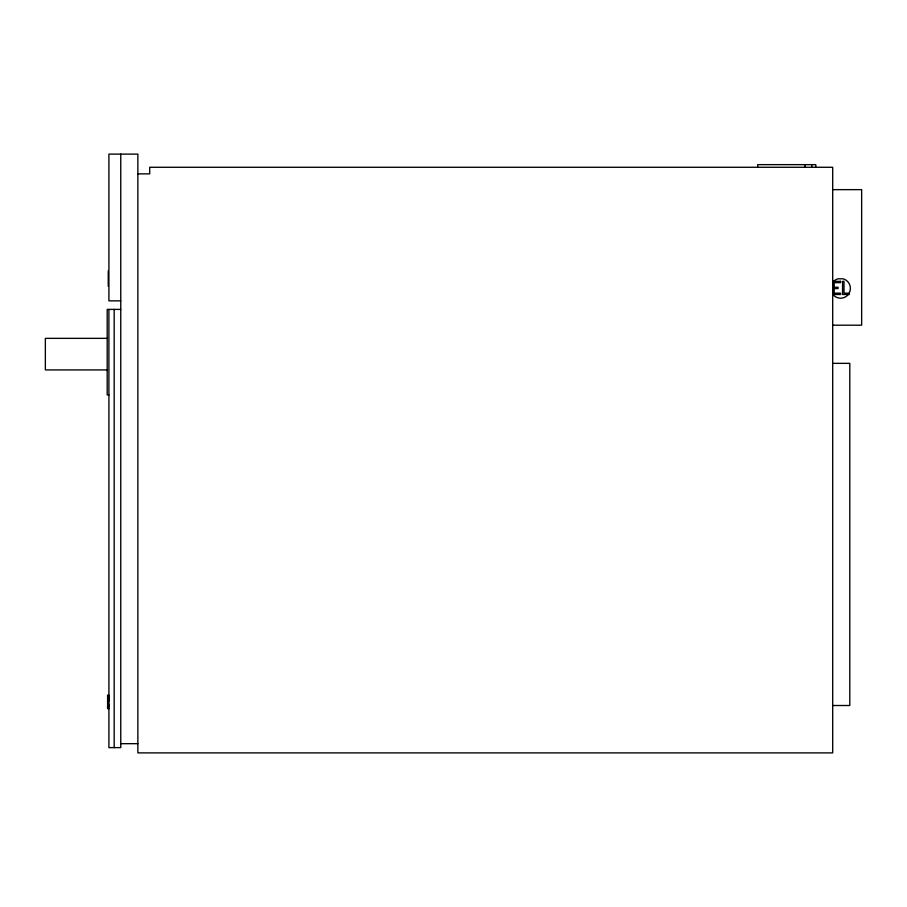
<?xml version="1.0" encoding="UTF-8"?>
<svg xmlns="http://www.w3.org/2000/svg" width="907" height="907" viewBox="0 0 907 907"><rect width="100%" height="100%" fill="white"/><g stroke="black" fill="none" stroke-linecap="round" stroke-linejoin="round"><path stroke-width="1.36" d="M108.16 704.138L108.25 698.764L108.341 704.138M137.864 173.861L149.712 173.861L149.712 167.273L832.694 167.273L832.694 752.889L137.864 752.889L137.864 154.111L108.908 154.111L108.908 300.852L120.756 300.852M832.694 189.642L861.65 189.642L861.65 325.194L832.694 325.194M120.756 309.4L107.196 309.4L107.196 394.942L108.908 394.942M107.502 338.356L45.35 338.356L45.35 369.931L107.502 369.931M832.694 363.356L849.802 363.356L849.802 705.51L832.694 705.51M108.908 695.125L107.593 695.125L107.593 708.628L108.908 708.628M107.593 696.293L108.908 696.293M107.593 697.041L108.908 696.995M107.593 698.231L108.908 698.231M107.593 698.912L108.908 698.912M107.593 699.172L108.908 699.172M107.593 700.317L108.908 700.317M107.593 700.737L108.908 700.737M107.593 700.986L108.908 700.986M107.593 701.122L108.908 701.122M107.593 701.292L108.908 701.326M107.593 704.138L108.908 704.138M107.593 705.34L108.908 705.34M107.593 706.156L108.908 706.156M107.593 706.496L108.908 706.496M107.593 706.644L108.908 706.644M107.593 708.14L108.908 708.14M120.756 743.672L137.864 743.672M815.79 167.273L815.79 164.643L757.685 164.643L757.685 167.273M811.742 164.643L811.742 167.273M805.065 164.643L805.065 167.273M120.756 154.111L120.756 747.617L108.908 747.617L108.908 309.4M114.18 309.4L114.18 747.617M108.25 270.853L108.25 286.374M833.612 295.319A9.875 9.875 0 0 0 849.145 293.278L849.133 294.492L842.558 294.492L842.558 281.34L844.009 281.34L844.009 293.176L849.133 293.176A9.875 9.875 0 0 0 843.147 278.812L838.045 278.812A9.875 9.875 0 0 0 833.612 281.363M840.585 281.34L832.875 281.34L832.875 294.492L840.585 294.492L840.585 293.176L834.191 293.176L834.191 288.573L838.079 288.573L838.079 287.258L834.191 287.258L834.191 282.655L840.585 282.655L840.585 281.34"/></g></svg>
